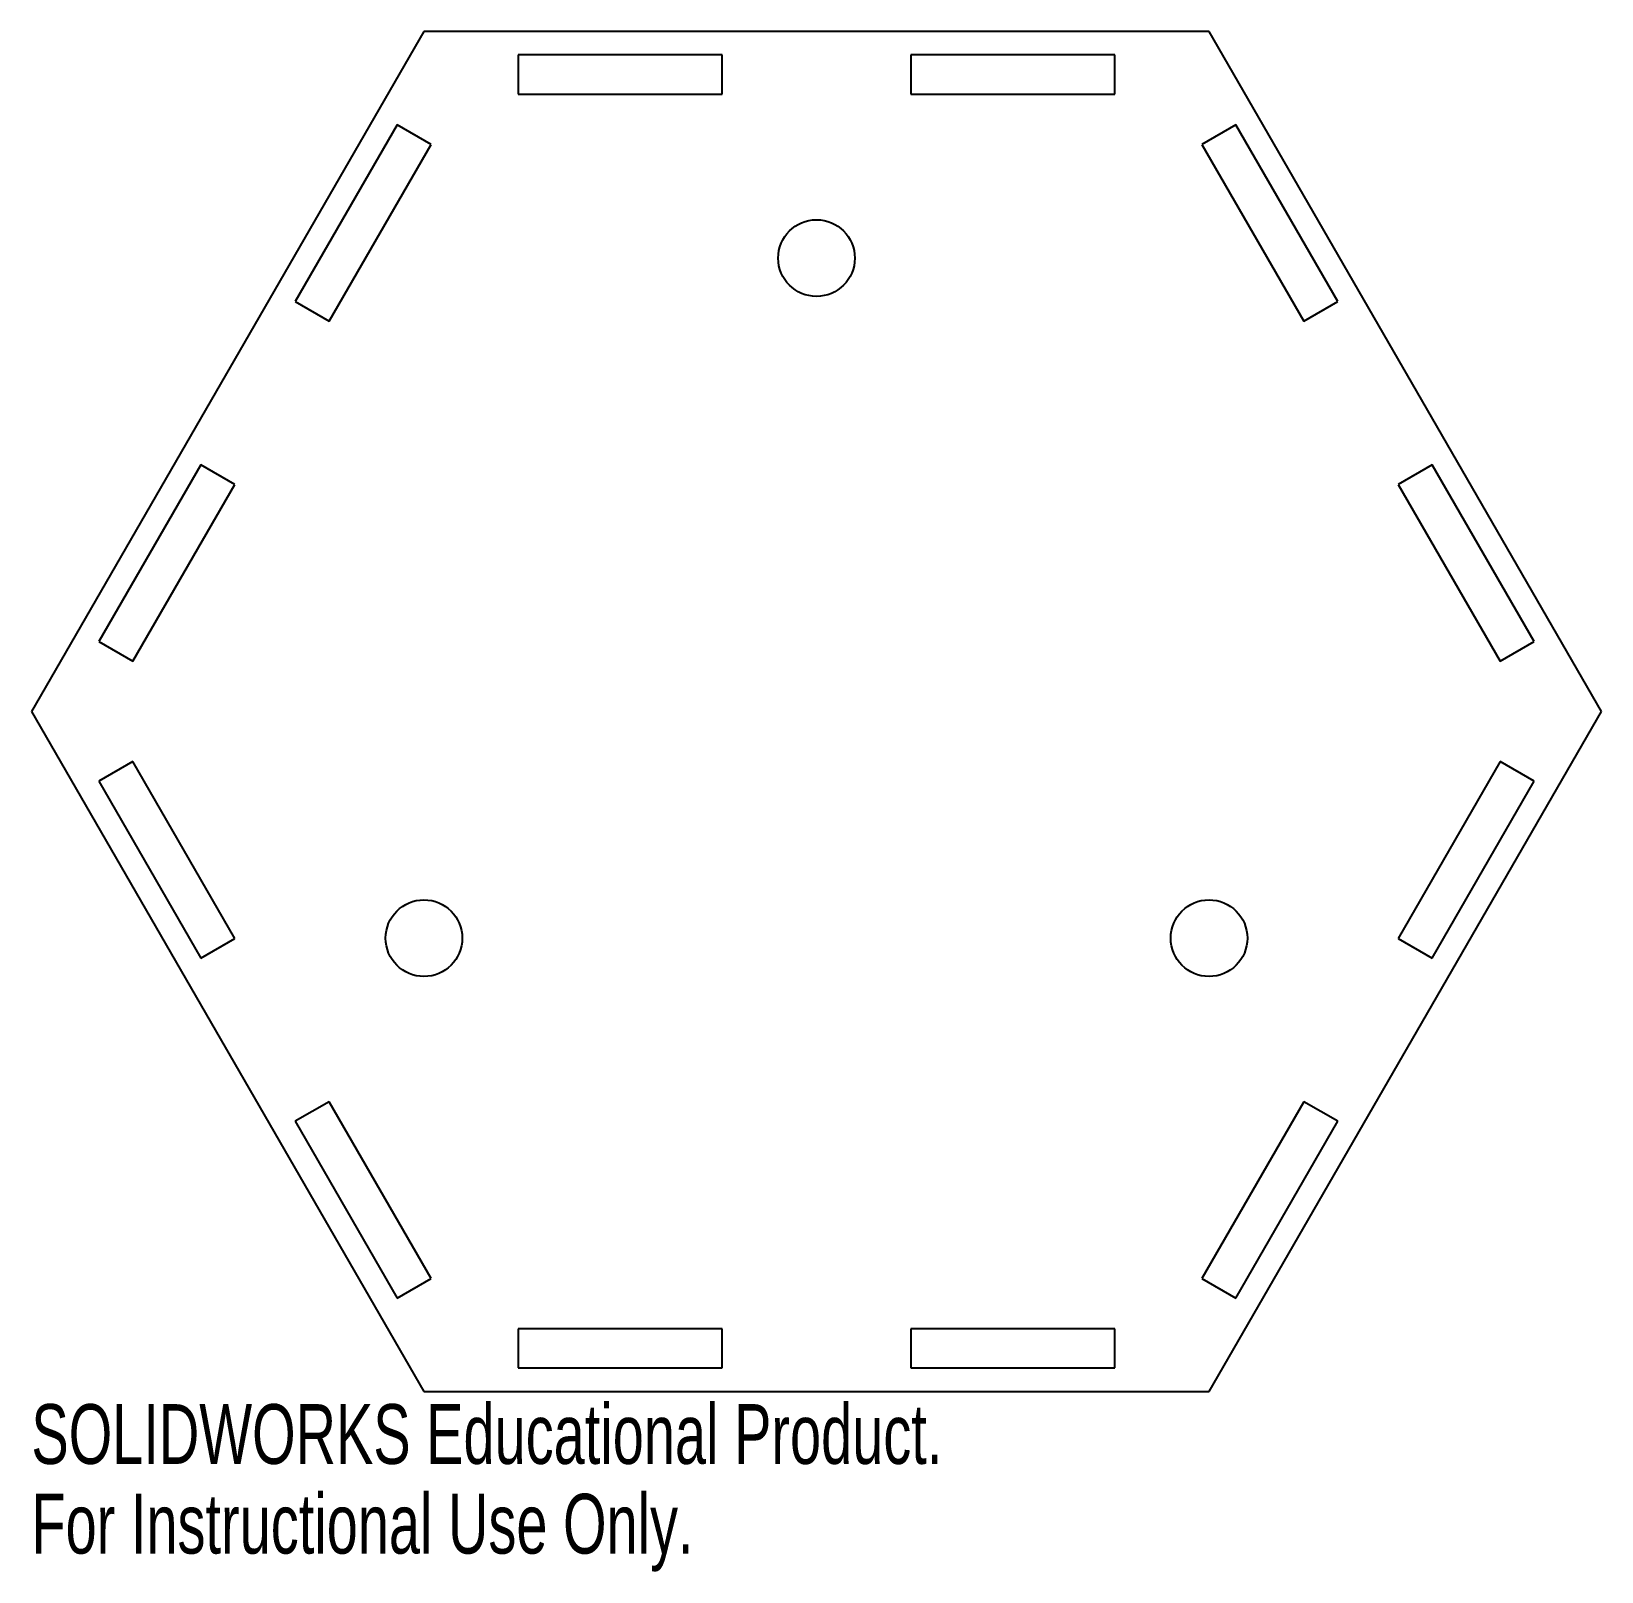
# Model space of a CAD drawing. Header units: inches. Extents: x -2.5 to 2.5, y -2.74 to 2.17.
import ezdxf

# ---------------------------------------------------------------- set-up
doc = ezdxf.new("R2010")
doc.units = ezdxf.units.IN
doc.header["$MEASUREMENT"] = 0
doc.styles.add('SLDTEXTSTYLE0', font='TXT', dxfattribs={"width": 0.7})

msp = doc.modelspace()

# ---------------------------------------------------------------- linework, layer by layer
at = {"color": 7, "linetype": 'Continuous', "lineweight": 25}
for p, q in [((-1.25, 2.1651), (-2.5, 0)), ((1.25, 2.1651), (-1.25, 2.1651)), ((2.5, 0), (1.25, 2.1651)), ((-0.3, 2.0901), (-0.95, 2.0901)), ((-0.95, 2.0901), (-0.95, 1.9651)), ((-0.3, 1.9651), (-0.3, 2.0901)), ((0.95, 2.0901), (0.3, 2.0901)), ((0.3, 2.0901), (0.3, 1.9651)), ((0.95, 1.9651), (0.95, 2.0901)), ((-0.95, 1.9651), (-0.3, 1.9651)), ((0.3, 1.9651), (0.95, 1.9651)), ((-1.335, 1.8678), (-1.66, 1.3048)), ((-1.2268, 1.8053), (-1.335, 1.8678)), ((1.335, 1.8678), (1.2268, 1.8053)), ((1.66, 1.3048), (1.335, 1.8678)), ((-1.5518, 1.2423), (-1.2268, 1.8053)), ((1.2268, 1.8053), (1.5518, 1.2423)), ((-1.66, 1.3048), (-1.5518, 1.2423)), ((1.5518, 1.2423), (1.66, 1.3048)), ((-1.96, 0.7852), (-2.285, 0.2223)), ((-1.8518, 0.7227), (-1.96, 0.7852)), ((1.96, 0.7852), (1.8518, 0.7227)), ((2.285, 0.2223), (1.96, 0.7852)), ((-2.1768, 0.1598), (-1.8518, 0.7227)), ((1.8518, 0.7227), (2.1768, 0.1598)), ((-2.285, 0.2223), (-2.1768, 0.1598)), ((2.1768, 0.1598), (2.285, 0.2223)), ((-2.5, 0), (-1.25, -2.1651)), ((1.25, -2.1651), (2.5, 0)), ((-2.1768, -0.1598), (-2.285, -0.2223)), ((-1.8518, -0.7227), (-2.1768, -0.1598)), ((2.1768, -0.1598), (1.8518, -0.7227)), ((2.285, -0.2223), (2.1768, -0.1598)), ((-2.285, -0.2223), (-1.96, -0.7852)), ((1.96, -0.7852), (2.285, -0.2223)), ((-1.96, -0.7852), (-1.8518, -0.7227)), ((1.8518, -0.7227), (1.96, -0.7852)), ((-1.5518, -1.2423), (-1.66, -1.3048)), ((-1.2268, -1.8053), (-1.5518, -1.2423)), ((1.5518, -1.2423), (1.2268, -1.8053)), ((1.66, -1.3048), (1.5518, -1.2423)), ((-1.66, -1.3048), (-1.335, -1.8678)), ((1.335, -1.8678), (1.66, -1.3048)), ((-1.335, -1.8678), (-1.2268, -1.8053)), ((1.2268, -1.8053), (1.335, -1.8678)), ((-0.95, -1.9651), (-0.95, -2.0901)), ((-0.3, -1.9651), (-0.95, -1.9651)), ((-0.3, -2.0901), (-0.3, -1.9651)), ((0.95, -1.9651), (0.3, -1.9651)), ((0.3, -1.9651), (0.3, -2.0901)), ((0.95, -2.0901), (0.95, -1.9651)), ((-0.95, -2.0901), (-0.3, -2.0901)), ((0.3, -2.0901), (0.95, -2.0901)), ((-1.25, -2.1651), (1.25, -2.1651))]:
    msp.add_line(p, q, dxfattribs=at)
for centre in [(0, 1.4434), (-1.25, -0.7217), (1.25, -0.7217)]:
    msp.add_circle(centre, 0.122, dxfattribs=at)

# ---------------------------------------------------------------- texts
at = {"color": 7, "linetype": 'Continuous', "char_height": 0.1903, "attachment_point": 1, "style": 'SLDTEXTSTYLE0'}
for s, insert in [('SOLIDWORKS Educational Product.', (-2.5, -2.2052)), ('For Instructional Use Only.', (-2.5, -2.4907))]:
    msp.add_mtext(s, dxfattribs=dict(at, insert=insert))

doc.saveas('drawing.dxf')
